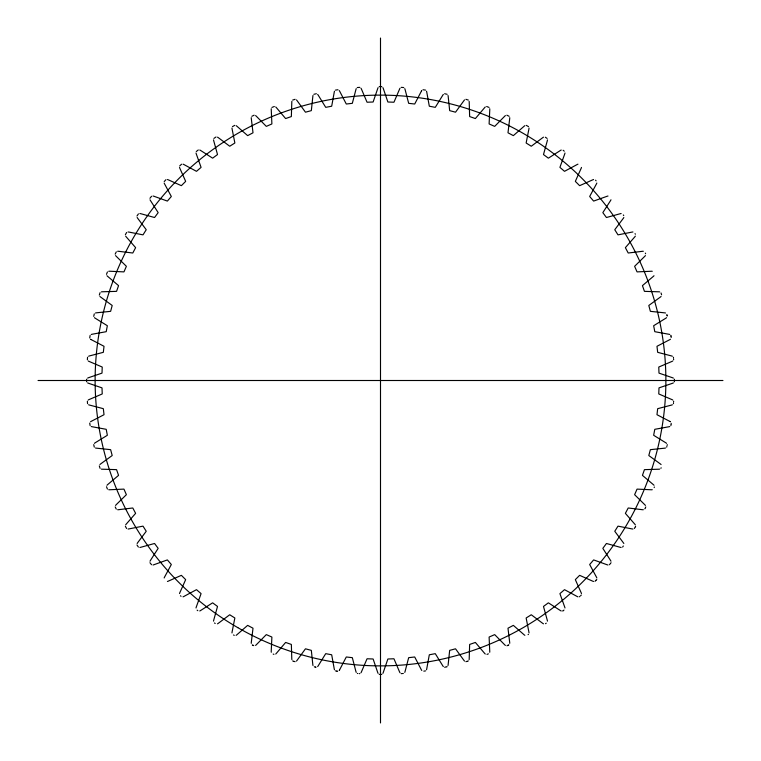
<?xml version="1.0" encoding="UTF-8"?>
<svg xmlns="http://www.w3.org/2000/svg" width="761" height="761" viewBox="0 0 761 761"><rect width="100%" height="100%" fill="white"/><g stroke="black" fill="none" stroke-linecap="round" stroke-linejoin="round"><path stroke-width="1.14" d="M674.37 380.928L674.36 381.794M87.363 359.829L87.553 357.251M673.637 401.171L673.58 401.951M86.64 379.206L86.64 381.794M673.514 402.95L673.456 403.672M89.731 337.979L90.112 335.43M671.221 423.373L671.088 424.296M671.002 424.838L670.888 425.57M93.717 316.367L94.297 313.855M667.283 444.633L667.093 445.48M666.874 446.45L666.703 447.145M99.311 295.116L100.072 292.652M661.128 467.73L660.928 468.348M106.483 274.34L107.425 271.943M654.393 486.983L654.165 487.582M115.177 254.164L116.3 251.834M645.794 506.912L645.376 507.787M645.138 508.281L644.852 508.852M125.365 234.683L126.649 232.457M635.635 526.317L635.311 526.878M635.055 527.325L634.389 528.486M136.97 216.029L138.426 213.898M421.461 91.025L414.707 104.029A278.583 278.583 0 0 0 408.676 103.344L405.071 89.446A8.866 8.866 0 0 0 404.766 88.618M339.539 669.975L346.293 656.971A278.583 278.583 0 0 0 352.324 657.656L355.929 671.554A8.866 8.866 0 0 0 356.234 672.382M623.335 545.989L622.622 547.045M149.946 198.288L151.553 196.271M611.054 562.712L610.598 563.292M610.255 563.72L609.447 564.729M164.205 181.565L165.965 179.682M596.795 579.435L595.92 580.377M595.882 580.424L595.035 581.318M179.682 165.965L181.565 164.205M581.318 595.035L580.691 595.635M579.958 596.31L579.435 596.795M196.271 151.553L198.288 149.946M563.987 610.046L563.273 610.617M563.226 610.655L562.712 611.054M213.898 138.426L216.029 136.97M546.265 623.154L545.513 623.668M232.457 126.649L234.683 125.365M528.486 634.389L528.067 634.636M251.834 116.3L254.164 115.177M508.852 644.852L508.196 645.176M508.139 645.204L506.912 645.794M271.943 107.425L274.34 106.483M488.372 653.851L486.983 654.393M292.652 100.072L295.116 99.311M468.348 660.928L467.644 661.147M467.149 661.299L465.884 661.69M313.855 94.297L316.367 93.717M447.145 666.703L446.393 666.883M445.86 667.007L444.633 667.283M335.43 90.112L337.979 89.731M425.57 670.888L423.82 671.154M357.251 87.553L359.829 87.363M403.34 673.475L402.854 673.514M402.312 673.561L401.171 673.637M379.206 86.64L381.794 86.64M381.794 674.36L380.833 674.37M38.05 380.5L722.95 380.5M379.834 674.37L379.206 674.36M401.171 87.363L403.749 87.553M359.829 673.637L359.297 673.599M357.813 673.495L357.328 673.456M423.021 89.731L425.57 90.112M337.599 671.221L336.942 671.126M336.885 671.116L335.43 670.888M444.633 93.717L447.145 94.297M316.053 667.216L315.282 667.045M315.225 667.026L314.283 666.807M465.884 99.311L468.348 100.072M295.116 661.69L293.993 661.347M293.48 661.185L292.652 660.928M486.66 106.483L489.057 107.425M273.931 654.365L273.199 654.08M506.836 115.177L509.166 116.3M253.736 645.623L252.994 645.271M252.937 645.242L252.262 644.909M526.317 125.365L528.543 126.649M234.245 635.387L233.513 634.969M669.975 421.461L656.971 414.707A278.583 278.583 0 0 0 657.656 408.676L671.554 405.071A8.866 8.866 0 0 0 672.382 404.766M91.025 339.539L104.029 346.293A278.583 278.583 0 0 0 103.344 352.324L89.446 355.929A8.866 8.866 0 0 0 88.618 356.234M545.342 137.218L547.102 138.426M215.211 623.478L214.478 622.983M563.13 150.269L564.272 151.182M197.822 610.693L197.137 610.141M181.061 596.329L180.443 595.758M595.53 180.195L596.129 180.842M151.553 564.729L149.946 562.712M138.378 547.045L136.97 544.971M623.307 214.954L623.735 215.582M126.611 528.486L125.365 526.317M635.026 233.617L635.387 234.245M116.262 509.099L115.206 506.912M645.318 253.109L645.623 253.736M107.425 489.057L106.502 486.736M100.072 468.348L99.311 465.884M661.024 292.956L661.594 294.811M94.297 447.145L93.717 444.633M666.855 314.455L667.055 315.349M667.064 315.406L667.216 316.053M670.888 335.43L670.983 336.039M90.112 425.57L89.731 423.097M670.993 336.105L671.202 337.484M673.447 357.251L673.504 357.936M87.544 403.672L87.363 401.171M673.58 358.935L673.637 359.829M674.36 379.206L674.37 379.958M380.5 38.05L380.5 722.95M404.766 672.382A6.687 6.687 0 0 0 404.976 671.83L408.676 657.656A278.583 278.583 0 0 0 414.707 656.971L421.309 669.728A8.866 8.866 0 0 0 421.794 670.46M426.512 669.747A6.687 6.687 0 0 0 426.683 669.195L429.309 654.774A278.583 278.583 0 0 0 435.273 653.642L442.807 665.865A8.866 8.866 0 0 0 443.34 666.569M447.991 665.504A6.687 6.687 0 0 0 448.124 664.933L449.665 650.36A278.583 278.583 0 0 0 455.525 648.791L463.963 660.415A8.866 8.866 0 0 0 464.543 661.071M469.109 659.663A6.687 6.687 0 0 0 469.195 659.083L469.642 644.434A278.583 278.583 0 0 0 475.368 642.427L484.643 653.395A8.866 8.866 0 0 0 485.28 654.003M489.723 652.263A6.687 6.687 0 0 0 489.761 651.673L489.114 637.033A278.583 278.583 0 0 0 494.679 634.607L504.743 644.852A8.866 8.866 0 0 0 505.428 645.414M509.727 643.34A6.687 6.687 0 0 0 509.727 642.75L507.987 628.196A278.583 278.583 0 0 0 513.342 625.361L524.158 634.826A8.866 8.866 0 0 0 524.871 635.33M529 632.943A6.687 6.687 0 0 0 528.962 632.362L526.136 617.98A278.583 278.583 0 0 0 531.273 614.755L542.755 623.383A8.866 8.866 0 0 0 543.516 623.83M547.454 621.147A6.687 6.687 0 0 0 547.368 620.567L543.478 606.431A278.583 278.583 0 0 0 548.358 602.826L560.457 610.579A8.866 8.866 0 0 0 561.238 610.969M564.966 607.991A6.687 6.687 0 0 0 564.843 607.421L559.906 593.618A278.583 278.583 0 0 0 564.5 589.661L577.142 596.481A8.866 8.866 0 0 0 577.96 596.824M581.452 593.57A6.687 6.687 0 0 0 581.28 593.009L575.326 579.616A278.583 278.583 0 0 0 579.616 575.326L592.733 581.185A8.866 8.866 0 0 0 593.57 581.461M596.814 577.96A6.687 6.687 0 0 0 596.605 577.409L589.661 564.5A278.583 278.583 0 0 0 593.618 559.906L607.135 564.767A8.866 8.866 0 0 0 607.991 564.976M610.969 561.238A6.687 6.687 0 0 0 610.712 560.714L602.826 548.358A278.583 278.583 0 0 0 606.431 543.478L620.272 547.311A8.866 8.866 0 0 0 621.147 547.454M623.83 543.516A6.687 6.687 0 0 0 623.535 543.002L614.755 531.273A278.583 278.583 0 0 0 617.98 526.136L632.068 528.924A8.866 8.866 0 0 0 632.943 529.009M635.33 524.871A6.687 6.687 0 0 0 634.997 524.386L625.361 513.342A278.583 278.583 0 0 0 628.196 507.987L642.455 509.708A8.866 8.866 0 0 0 643.34 509.727M645.404 505.428A6.687 6.687 0 0 0 645.043 504.971L634.607 494.679A278.583 278.583 0 0 0 637.033 489.114L651.378 489.77A8.866 8.866 0 0 0 652.263 489.723M654.003 485.28A6.687 6.687 0 0 0 653.604 484.852L642.427 475.368A278.583 278.583 0 0 0 644.434 469.642L658.788 469.223A8.866 8.866 0 0 0 659.663 469.109M661.071 464.552A6.687 6.687 0 0 0 660.643 464.153L648.791 455.525A278.583 278.583 0 0 0 650.36 449.665L664.648 448.181A8.866 8.866 0 0 0 665.504 448.001M666.56 443.349A6.687 6.687 0 0 0 666.103 442.978L653.642 435.273A278.583 278.583 0 0 0 654.774 429.309L668.909 426.759A8.866 8.866 0 0 0 669.756 426.512M669.975 421.461A6.687 6.687 0 0 1 670.46 421.794M672.734 400.01A6.687 6.687 0 0 0 672.229 399.715L658.76 393.951A278.583 278.583 0 0 0 658.978 387.882L672.581 383.259A8.866 8.866 0 0 0 673.38 382.888M673.38 378.112A6.687 6.687 0 0 0 672.848 377.865L658.978 373.118A278.583 278.583 0 0 0 658.76 367.049L671.973 361.418A8.866 8.866 0 0 0 672.743 360.99M672.382 356.234A6.687 6.687 0 0 0 671.83 356.024L657.656 352.324A278.583 278.583 0 0 0 656.971 346.293L669.728 339.691A8.866 8.866 0 0 0 670.46 339.206M669.747 334.488A6.687 6.687 0 0 0 669.195 334.317L654.774 331.691A278.583 278.583 0 0 0 653.642 325.727L665.865 318.193A8.866 8.866 0 0 0 666.569 317.66M665.504 313.009A6.687 6.687 0 0 0 664.933 312.876L650.36 311.335A278.583 278.583 0 0 0 648.791 305.475L660.415 297.037A8.866 8.866 0 0 0 661.071 296.457M659.663 291.891A6.687 6.687 0 0 0 659.083 291.805L644.434 291.358A278.583 278.583 0 0 0 642.427 285.632L653.395 276.357A8.866 8.866 0 0 0 654.003 275.72M652.263 271.277A6.687 6.687 0 0 0 651.673 271.239L637.033 271.886A278.583 278.583 0 0 0 634.607 266.321L644.852 256.257A8.866 8.866 0 0 0 645.414 255.572M643.34 251.273A6.687 6.687 0 0 0 642.75 251.273L628.196 253.013A278.583 278.583 0 0 0 625.361 247.658L634.826 236.842A8.866 8.866 0 0 0 635.33 236.129M632.943 232A6.687 6.687 0 0 0 632.362 232.038L617.98 234.864A278.583 278.583 0 0 0 614.755 229.727L623.383 218.245A8.866 8.866 0 0 0 623.83 217.484M621.147 213.546A6.687 6.687 0 0 0 620.567 213.632L606.431 217.522A278.583 278.583 0 0 0 602.826 212.642L610.579 200.543A8.866 8.866 0 0 0 610.969 199.763M607.991 196.034A6.687 6.687 0 0 0 607.421 196.157L593.618 201.094A278.583 278.583 0 0 0 589.661 196.5L596.481 183.858A8.866 8.866 0 0 0 596.824 183.04M593.57 179.548A6.687 6.687 0 0 0 593.009 179.72L579.616 185.674A278.583 278.583 0 0 0 575.326 181.384L581.185 168.267A8.866 8.866 0 0 0 581.461 167.43M577.96 164.186A6.687 6.687 0 0 0 577.409 164.395L564.5 171.339A278.583 278.583 0 0 0 559.906 167.382L564.767 153.865A8.866 8.866 0 0 0 564.976 153.009M561.238 150.031A6.687 6.687 0 0 0 560.714 150.288L548.358 158.174A278.583 278.583 0 0 0 543.478 154.569L547.311 140.728A8.866 8.866 0 0 0 547.454 139.853M543.516 137.17A6.687 6.687 0 0 0 543.002 137.465L531.273 146.245A278.583 278.583 0 0 0 526.136 143.02L528.924 128.932A8.866 8.866 0 0 0 529.009 128.057M524.871 125.67A6.687 6.687 0 0 0 524.386 126.003L513.342 135.639A278.583 278.583 0 0 0 507.987 132.804L509.708 118.545A8.866 8.866 0 0 0 509.727 117.66M505.428 115.596A6.687 6.687 0 0 0 504.971 115.957L494.679 126.393A278.583 278.583 0 0 0 489.114 123.967L489.77 109.622A8.866 8.866 0 0 0 489.723 108.737M485.28 106.997A6.687 6.687 0 0 0 484.852 107.396L475.368 118.573A278.583 278.583 0 0 0 469.642 116.566L469.223 102.212A8.866 8.866 0 0 0 469.109 101.337M464.552 99.929A6.687 6.687 0 0 0 464.153 100.357L455.525 112.209A278.583 278.583 0 0 0 449.665 110.64L448.181 96.352A8.866 8.866 0 0 0 448.001 95.496M443.349 94.44A6.687 6.687 0 0 0 442.978 94.897L435.273 107.358A278.583 278.583 0 0 0 429.309 106.226L426.759 92.091A8.866 8.866 0 0 0 426.512 91.244M421.461 91.025A6.687 6.687 0 0 1 421.794 90.54M400.01 88.266A6.687 6.687 0 0 0 399.715 88.771L393.951 102.24A278.583 278.583 0 0 0 387.882 102.022L383.259 88.419A8.866 8.866 0 0 0 382.888 87.62M378.112 87.62A6.687 6.687 0 0 0 377.865 88.152L373.118 102.022A278.583 278.583 0 0 0 367.049 102.24L361.418 89.027A8.866 8.866 0 0 0 360.99 88.257M356.234 88.618A6.687 6.687 0 0 0 356.024 89.17L352.324 103.344A278.583 278.583 0 0 0 346.293 104.029L339.691 91.272A8.866 8.866 0 0 0 339.206 90.54M334.488 91.253A6.687 6.687 0 0 0 334.317 91.805L331.691 106.226A278.583 278.583 0 0 0 325.727 107.358L318.193 95.135A8.866 8.866 0 0 0 317.66 94.431M313.009 95.496A6.687 6.687 0 0 0 312.876 96.067L311.335 110.64A278.583 278.583 0 0 0 305.475 112.209L297.037 100.585A8.866 8.866 0 0 0 296.457 99.929M291.891 101.337A6.687 6.687 0 0 0 291.805 101.917L291.358 116.566A278.583 278.583 0 0 0 285.632 118.573L276.357 107.605A8.866 8.866 0 0 0 275.72 106.997M271.277 108.737A6.687 6.687 0 0 0 271.239 109.327L271.886 123.967A278.583 278.583 0 0 0 266.321 126.393L256.257 116.148A8.866 8.866 0 0 0 255.572 115.586M251.273 117.66A6.687 6.687 0 0 0 251.273 118.25L253.013 132.804A278.583 278.583 0 0 0 247.658 135.639L236.842 126.174A8.866 8.866 0 0 0 236.129 125.67M232 128.057A6.687 6.687 0 0 0 232.038 128.638L234.864 143.02A278.583 278.583 0 0 0 229.727 146.245L218.245 137.617A8.866 8.866 0 0 0 217.484 137.17M213.546 139.853A6.687 6.687 0 0 0 213.632 140.433L217.522 154.569A278.583 278.583 0 0 0 212.642 158.174L200.543 150.421A8.866 8.866 0 0 0 199.763 150.031M196.034 153.009A6.687 6.687 0 0 0 196.157 153.579L201.094 167.382A278.583 278.583 0 0 0 196.5 171.339L183.858 164.519A8.866 8.866 0 0 0 183.04 164.176M179.548 167.43A6.687 6.687 0 0 0 179.72 167.991L185.674 181.384A278.583 278.583 0 0 0 181.384 185.674L168.267 179.815A8.866 8.866 0 0 0 167.43 179.539M164.186 183.04A6.687 6.687 0 0 0 164.395 183.591L171.339 196.5A278.583 278.583 0 0 0 167.382 201.094L153.865 196.233A8.866 8.866 0 0 0 153.009 196.024M150.031 199.763A6.687 6.687 0 0 0 150.288 200.286L158.174 212.642A278.583 278.583 0 0 0 154.569 217.522L140.728 213.689A8.866 8.866 0 0 0 139.853 213.546M137.17 217.484A6.687 6.687 0 0 0 137.465 217.998L146.245 229.727A278.583 278.583 0 0 0 143.02 234.864L128.932 232.076A8.866 8.866 0 0 0 128.057 231.991M125.67 236.129A6.687 6.687 0 0 0 126.003 236.614L135.639 247.658A278.583 278.583 0 0 0 132.804 253.013L118.545 251.292A8.866 8.866 0 0 0 117.66 251.273M115.596 255.572A6.687 6.687 0 0 0 115.957 256.029L126.393 266.321A278.583 278.583 0 0 0 123.967 271.886L109.622 271.23A8.866 8.866 0 0 0 108.737 271.277M106.997 275.72A6.687 6.687 0 0 0 107.396 276.148L118.573 285.632A278.583 278.583 0 0 0 116.566 291.358L102.212 291.777A8.866 8.866 0 0 0 101.337 291.891M99.929 296.448A6.687 6.687 0 0 0 100.357 296.847L112.209 305.475A278.583 278.583 0 0 0 110.64 311.335L96.352 312.819A8.866 8.866 0 0 0 95.496 312.999M94.44 317.651A6.687 6.687 0 0 0 94.897 318.022L107.358 325.727A278.583 278.583 0 0 0 106.226 331.691L92.091 334.241A8.866 8.866 0 0 0 91.244 334.488M91.025 339.539A6.687 6.687 0 0 1 90.54 339.206M88.266 360.99A6.687 6.687 0 0 0 88.771 361.285L102.24 367.049A278.583 278.583 0 0 0 102.022 373.118L88.419 377.741A8.866 8.866 0 0 0 87.62 378.112M87.62 382.888A6.687 6.687 0 0 0 88.152 383.135L102.022 387.882A278.583 278.583 0 0 0 102.24 393.951L89.027 399.582A8.866 8.866 0 0 0 88.257 400.01M88.618 404.766A6.687 6.687 0 0 0 89.17 404.976L103.344 408.676A278.583 278.583 0 0 0 104.029 414.707L91.272 421.309A8.866 8.866 0 0 0 90.54 421.794M91.253 426.512A6.687 6.687 0 0 0 91.805 426.683L106.226 429.309A278.583 278.583 0 0 0 107.358 435.273L95.135 442.807A8.866 8.866 0 0 0 94.431 443.34M95.496 447.991A6.687 6.687 0 0 0 96.067 448.124L110.64 449.665A278.583 278.583 0 0 0 112.209 455.525L100.585 463.963A8.866 8.866 0 0 0 99.929 464.543M101.337 469.109A6.687 6.687 0 0 0 101.917 469.195L116.566 469.642A278.583 278.583 0 0 0 118.573 475.368L107.605 484.643A8.866 8.866 0 0 0 106.997 485.28M108.737 489.723A6.687 6.687 0 0 0 109.327 489.761L123.967 489.114A278.583 278.583 0 0 0 126.393 494.679L116.148 504.743A8.866 8.866 0 0 0 115.586 505.428M117.66 509.727A6.687 6.687 0 0 0 118.25 509.727L132.804 507.987A278.583 278.583 0 0 0 135.639 513.342L126.174 524.158A8.866 8.866 0 0 0 125.67 524.871M128.057 529A6.687 6.687 0 0 0 128.638 528.962L143.02 526.136A278.583 278.583 0 0 0 146.245 531.273L137.617 542.755A8.866 8.866 0 0 0 137.17 543.516M139.853 547.454A6.687 6.687 0 0 0 140.433 547.368L154.569 543.478A278.583 278.583 0 0 0 158.174 548.358L150.421 560.457A8.866 8.866 0 0 0 150.031 561.238M153.009 564.966A6.687 6.687 0 0 0 153.579 564.843L167.382 559.906A278.583 278.583 0 0 0 171.339 564.5L164.519 577.142A8.866 8.866 0 0 0 164.176 577.96M167.43 581.452A6.687 6.687 0 0 0 167.991 581.28L181.384 575.326A278.583 278.583 0 0 0 185.674 579.616L179.815 592.733A8.866 8.866 0 0 0 179.539 593.57M183.04 596.814A6.687 6.687 0 0 0 183.591 596.605L196.5 589.661A278.583 278.583 0 0 0 201.094 593.618L196.233 607.135A8.866 8.866 0 0 0 196.024 607.991M199.763 610.969A6.687 6.687 0 0 0 200.286 610.712L212.642 602.826A278.583 278.583 0 0 0 217.522 606.431L213.689 620.272A8.866 8.866 0 0 0 213.546 621.147M217.484 623.83A6.687 6.687 0 0 0 217.998 623.535L229.727 614.755A278.583 278.583 0 0 0 234.864 617.98L232.076 632.068A8.866 8.866 0 0 0 231.991 632.943M236.129 635.33A6.687 6.687 0 0 0 236.614 634.997L247.658 625.361A278.583 278.583 0 0 0 253.013 628.196L251.292 642.455A8.866 8.866 0 0 0 251.273 643.34M255.572 645.404A6.687 6.687 0 0 0 256.029 645.043L266.321 634.607A278.583 278.583 0 0 0 271.886 637.033L271.23 651.378A8.866 8.866 0 0 0 271.277 652.263M275.72 654.003A6.687 6.687 0 0 0 276.148 653.604L285.632 642.427A278.583 278.583 0 0 0 291.358 644.434L291.777 658.788A8.866 8.866 0 0 0 291.891 659.663M296.448 661.071A6.687 6.687 0 0 0 296.847 660.643L305.475 648.791A278.583 278.583 0 0 0 311.335 650.36L312.819 664.648A8.866 8.866 0 0 0 312.999 665.504M317.651 666.56A6.687 6.687 0 0 0 318.022 666.103L325.727 653.642A278.583 278.583 0 0 0 331.691 654.774L334.241 668.909A8.866 8.866 0 0 0 334.488 669.756M339.539 669.975A6.687 6.687 0 0 1 339.206 670.46M360.99 672.734A6.687 6.687 0 0 0 361.285 672.229L367.049 658.76A278.583 278.583 0 0 0 373.118 658.978L377.741 672.581A8.866 8.866 0 0 0 378.112 673.38M382.888 673.38A6.687 6.687 0 0 0 383.135 672.848L387.882 658.978A278.583 278.583 0 0 0 393.951 658.76L399.582 671.973A8.866 8.866 0 0 0 400.01 672.743M237.812 627.644A285.375 285.375 0 0 0 665.875 380.5A285.375 285.375 0 0 0 237.812 133.356A285.375 285.375 0 0 0 237.812 627.644"/></g></svg>
